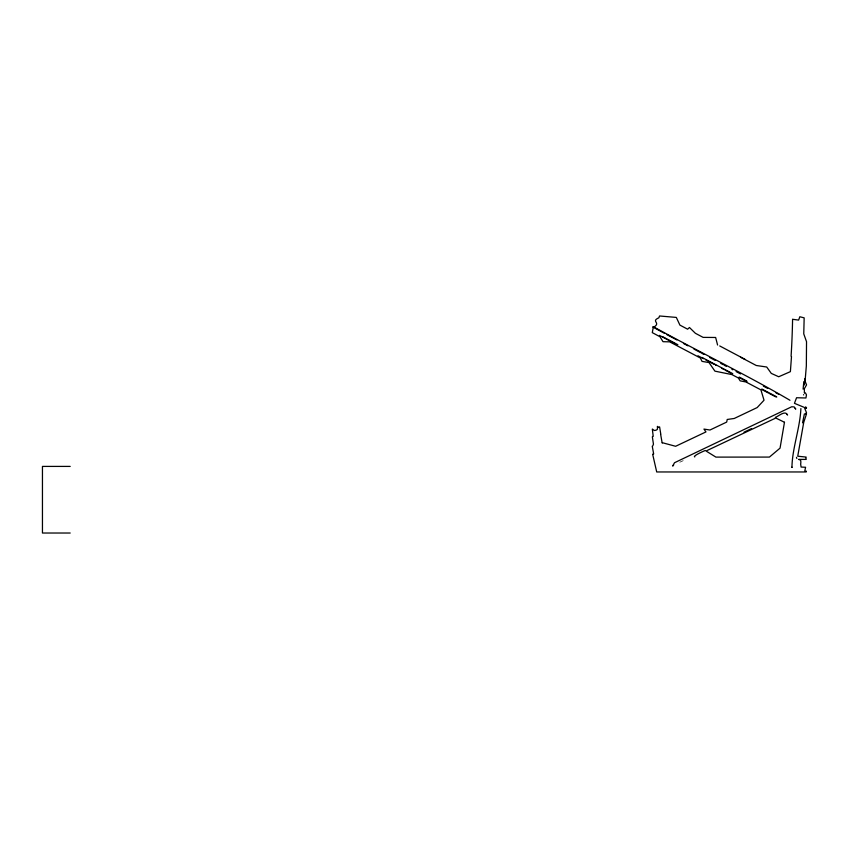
<?xml version="1.0" encoding="UTF-8"?>
<svg xmlns="http://www.w3.org/2000/svg" width="849" height="849" viewBox="0 0 849 849"><rect width="100%" height="100%" fill="white"/><g stroke="black" fill="none" stroke-linecap="round" stroke-linejoin="round"><path stroke-width="0.64" stroke-dasharray="4.25 3.18" d="M679.805 462.217L683.19 460.678"/><path stroke-width="1.27" d="M791.947 467.13L791.937 467.375M796.458 457.314L796.84 458.492M791.491 356.58L790.387 371.65L778.713 376.754L771.285 373.401L766.711 367.012L756.268 365.494L740.583 357.196M804.353 384.937L804.937 378.569M803.101 389.15L803.844 381.562M802.538 422.834L804.417 413.834M705.232 450.522C702.431 451.572 692.306 456.284 694.747 456.964M800.894 408.592C800.034 428.045 792.138 448.707 791.947 467.47M653.603 327.3C661.615 322.514 650.355 321.548 658.856 317.791L659.546 315.977L676.324 317.42L679.9 325.103L687.626 329.189L689.452 327.491L695.373 333.286L703.131 337.382L715.643 337.478L717.585 345.023M806.497 413.919L803.759 422.261L797.731 456.21L806.136 457.08A1.666 0.552 -89.8 0 0 806.221 459.415L798.665 459.394L800.522 460.084A2.78 0.86 -89.9 0 1 800.649 464L801.095 467.056L805.595 467.268L804.81 470.813L806.391 471.259L806.2 471.959L656.712 471.959L652.637 454.173A1.39 0.796 -10.8 0 0 653.666 453.928L652.255 446.245A1.39 0.764 -10.1 0 0 652.849 445.683L653.454 444.176L652.34 436.821A1.666 0.881 -9.5 0 1 653.221 436.344L652.329 429.032L654.292 430.475A2.78 1.411 -9.1 0 0 657.434 429.201L657.444 426.368L657.752 427.663A1.666 0.838 -9 0 1 659.609 426.92L660.777 434.083M673.671 464.987L672.663 466.08L674.509 462.737L791.682 406.777L794.186 406.936L795.768 409.122L795.131 408.348M775.328 417.347C777.939 416.848 785.24 409.6 787.585 415.002L786.747 414.216M744.042 432.173L751.62 428.543M789.963 400.282C749.932 376.701 697.634 351.072 653.38 326.727L652.754 326.961L664.565 333.392M806.041 414.27L806.285 412.964L806.476 413.919M70.202 466.409L42.45 466.409L42.45 533.023L70.202 533.023M792.998 319.351L798.622 320.084L799.832 316.751L804.162 317.866L803.759 333.89L806.529 341.68L806.338 365.951L805.075 381.19L806.55 384.873L804.332 388.746L804.417 392.854M805.33 407.159L806.03 407.276M662.294 442.69L675.624 446.287L705.965 431.908L703.959 429.085L709.976 430.019L726.68 422.08L727.232 419.47L734.247 418.472L757.191 407.562L764.026 400.208L760.906 389.861L745.921 381.965L740.169 380.861L738.354 377.985L731.891 374.579L714.932 371.151L709 362.555L702.027 361.387L700.351 358.002L669.67 341.85L663.005 341.691L659.991 336.756L652.297 332.628L653.38 326.727M805.945 407.456L806.55 407.679A1.39 0.605 -64.7 0 1 806.168 408.061L806.433 408.199A1.39 0.637 -58.5 0 1 805.807 408.157L806.062 407.605A1.666 0.764 -58.6 0 0 804.64 408.146L806.518 412.72L805.988 413.866M803.971 407.265L794.452 403.328L796.564 397.746L805.934 397.979L806.454 394.881L805.446 392.875L804.438 392.864M677.863 344.705L662.453 336.597M776.336 396.653L761.85 389.012M701.974 357.45L732.74 373.656M739.192 377.052L746.802 381.063M667.176 339.483L674.902 343.548M769.279 393.458L775.604 396.791M697.963 355.763L703.481 358.681M705.699 359.849L707.801 360.963M739.32 377.614L746.887 381.615M761.85 389.532L768.218 392.896M708.904 361.547L714.423 364.465M715.527 365.049L716.386 365.505M721.883 368.402L724.07 369.559M725.163 370.132L730.628 373.019M676.855 339.94L666.815 334.591M775.912 392.8L779.127 394.498M701.752 353.248L703.991 354.447M709.594 357.429L715.176 360.411M731.891 369.315L732.804 369.803M736.094 371.554L740.53 373.921M763.389 386.125L767.687 388.418M720.759 363.383L722.987 364.571M724.101 365.166L726.341 366.354M659.44 335.376L666.115 338.931M693.909 349.045L700.637 352.653M683.477 343.463L687.892 345.819M776.082 396.494L776.771 397.003M803.663 394.923L803.515 394.679M792.584 319.235A222.767 57.148 -90 0 1 791.088 356.198M719.729 345.946A284.022 1.878 27.8 0 1 745.104 359.392M662.178 443.008A304.77 79.137 -89.9 0 1 660.66 434.391M784.476 422.261L780.051 448.134L769.427 457.08L715.898 457.112L706.039 451.01L775.774 418.026L784.476 422.261"/></g></svg>
